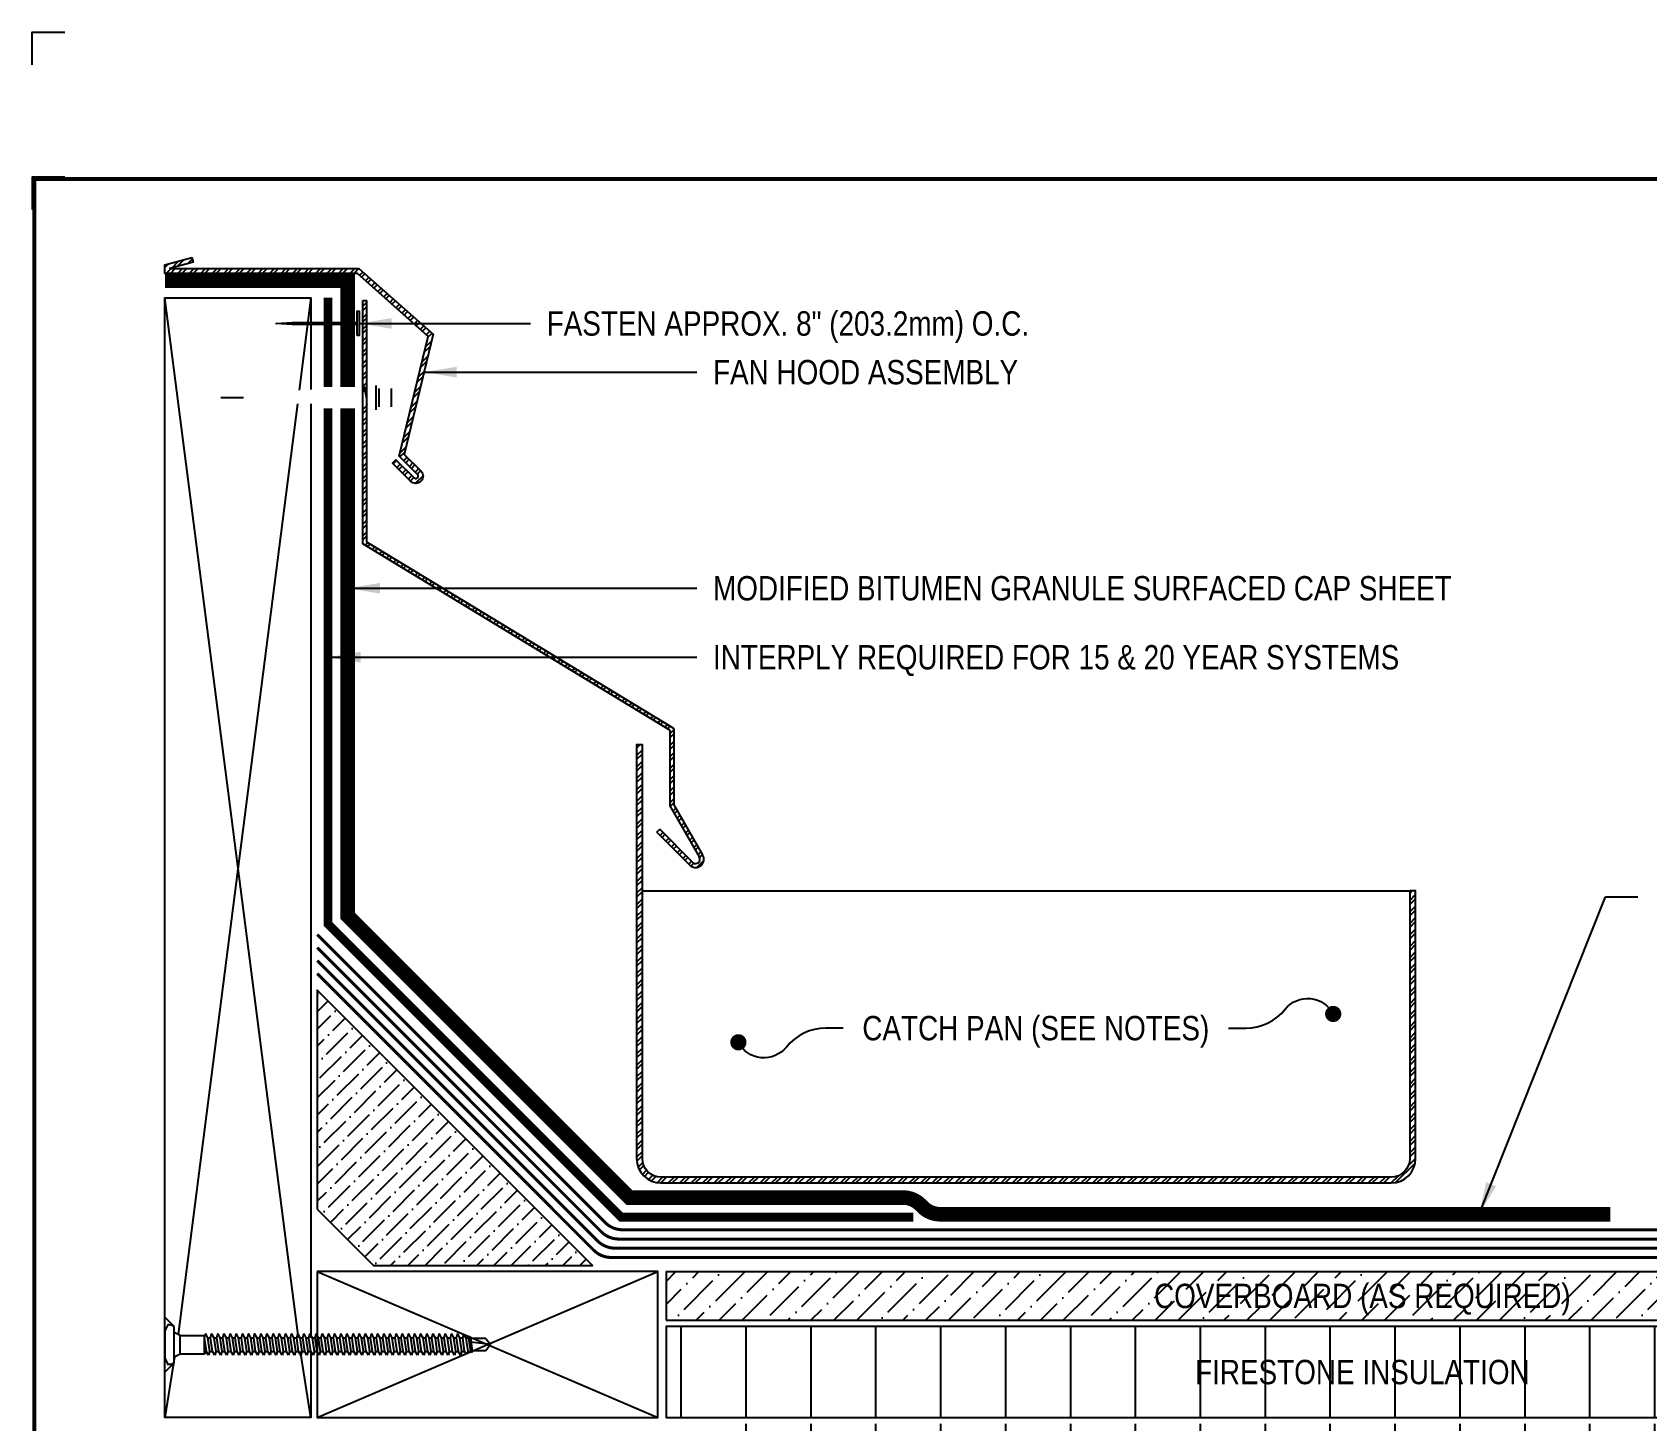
# Model space of a CAD drawing. Header units: inches. Extents: x -578 to -558, y -151 to -134.3.
# Drawn here: x -578 to -565.56, y -144.97 to -134.28 of the extents above; entities that cross this region are included whole.
import ezdxf
from ezdxf.enums import TextEntityAlignment as Align

# ---------------------------------------------------------------- set-up
doc = ezdxf.new("R2010")
doc.units = ezdxf.units.IN
doc.header["$MEASUREMENT"] = 0
doc.layers.get('0').update_dxf_attribs({"linetype": 'CONTINUOUS'})
doc.layers.get('DEFPOINTS').update_dxf_attribs({"linetype": 'CONTINUOUS'})
for name, color, linetype in [('FSBP-ACCESSORY-FIRESTONE', 7, 'CONTINUOUS'), ('FSBP-ACCESSORY-OTHER', 7, 'CONTINUOUS'), ('FSBP-ANNO-LABEL', 7, 'CONTINUOUS'), ('FSBP-COVERBOARD_CANT', 46, 'CONTINUOUS'), ('FSBP-INSULATION', 7, 'CONTINUOUS'), ('FSBP-MEMBRANE', 7, 'CONTINUOUS'), ('FSBP-TTLB-BORDER', 7, 'CONTINUOUS'), ('FSBP-TTLB-TEXT', 7, 'CONTINUOUS'), ('FSBP-WOOD', 7, 'CONTINUOUS')]:
    doc.layers.add(name, color=color, linetype=linetype)
doc.styles.add('ARIAL', font='ARIAL.TTF')
doc.styles.add('ARIAL_BOLD', font='ariblk.TTF')
doc.styles.add('ARIAL_NAR', font='ARIALN.TTF')
doc.dimstyles.new('FSBP-LEADER', dxfattribs={"dimtxt": 0.1875, "dimasz": 0.25, "dimexe": 0.0625, "dimexo": 0.125, "dimgap": 0.125, "dimtad": 0, "dimtih": 1, "dimtoh": 1, "dimdec": 4, "dimzin": 0, "dimdsep": 46, "dimlunit": 4, "dimtxsty": 'ARIAL_NAR', "dimcen": 0.09375, "dimclrd": 256, "dimclre": 256, "dimclrt": 256, "dimadec": 0, "dimazin": 0, "dimtfac": 1, "dimtdec": 4, "dimtofl": 0, "dimtmove": 0, "dimatfit": 3, "dimfxl": 0, "dimtolj": 1, "dimtzin": 0, "dimlwd": -1, "dimlwe": -1, "dimarcsym": 0})
pattern_1 = [(45, (-630.0951627978988, 63.40356464149292), (-0.04419417382415922, 0.04419417382415922), []), (45, (-630.0951627978988, 63.43481464149292), (-0.04419417382415922, 0.04419417382415922), [])]

# ---------------------------------------------------------------- blocks, each defined once
blk = doc.blocks.new('FSBP_AP_FASTENER_01')
at = {"layer": 'FSBP-ACCESSORY-FIRESTONE'}
for p, q in [((-0.125, 0.04849224421338505), (-0.09375, -0.01400775578661495)), ((0.09375, -0.01400775578661495), (0.125, 0.04849224421338505)), ((-0.09375, -0.01400775578661495), (-0.09375, -0.264007755786615)), ((-0.09375, -0.01400775578661495), (0.09375, -0.01400775578661495)), ((0.09375, -0.01400775578661495), (0.09375, -0.264007755786615)), ((-0.09375, -0.264007755786615), (-0.0703125, -0.2840970415008996)), ((-0.0703125, -0.3156643085181585), (-0.0703125, -0.3472315755354103)), ((0.0703125, -0.2955750228038667), (0.0703125, -0.3271422898211327)), ((-0.0703125, -0.3787988425526763), (-0.0703125, -0.410366109569928)), ((-0.0703125, -0.4419333765871798), (-0.0703125, -0.4735006436044458)), ((0.0703125, -0.3587095568383845), (0.0703125, -0.3902768238556433)), ((0.0703125, -0.4218440908729022), (0.0703125, -0.453411357890154)), ((0.0703125, -0.4849786249074128), (0.0703125, -0.5165458919246717)), ((-0.0703125, -0.5050679106216975), (-0.0703125, -0.5366351776389564)), ((-0.0703125, -0.5682024446562153), (-0.0703125, -0.599769711673467)), ((-0.0703125, -0.631336978690733), (-0.0703125, -0.6629042457079848)), ((0.0703125, -0.5481131589419235), (0.0703125, -0.5796804259591894)), ((0.0703125, -0.6112476929764412), (0.0703125, -0.6428149599937001)), ((-0.0703125, -0.6944715127252366), (-0.0703125, -0.7260387797425025)), ((-0.0703125, -0.7576060467597543), (-0.0703125, -0.7891733137770132)), ((-0.0703125, -0.820740580794272), (-0.0703125, -0.8523078478115238)), ((0.0703125, -0.674382227010959), (0.0703125, -0.7059494940282107)), ((0.0703125, -0.7375167610454696), (0.0703125, -0.7690840280627285)), ((0.0703125, -0.8006512950799802), (0.0703125, -0.8322185620972462)), ((-0.0703125, -0.8838751148287898), (-0.0703125, -0.9154423818460415)), ((-0.0703125, -0.9470096488632933), (-0.0703125, -0.9785769158805593)), ((0.0703125, -0.863785829114498), (0.0703125, -0.8953530961317568)), ((0.0703125, -0.9269203631490157), (0.0703125, -0.9584876301662675)), ((0.0703125, -0.9900548971835264), (0.0703125, -1.021622164200785)), ((-0.0703125, -1.010144182897811), (-0.0703125, -1.04171144991507)), ((-0.0703125, -1.073278716932329), (-0.0703125, -1.104845983949581)), ((-0.0703125, -1.136413250966847), (-0.0703125, -1.167980517984098)), ((0.0703125, -1.053189431218037), (0.0703125, -1.084756698235303)), ((0.0703125, -1.116323965252555), (0.0703125, -1.147891232269814)), ((-0.0703125, -1.19954778500135), (-0.0703125, -1.231115052018616)), ((-0.0703125, -1.262682319035868), (-0.0703125, -1.294249586053127)), ((-0.0703125, -1.325816853070386), (-0.0703125, -1.357384120087637)), ((0.0703125, -1.179458499287072), (0.0703125, -1.211025766304324)), ((0.0703125, -1.242593033321583), (0.0703125, -1.274160300338842)), ((0.0703125, -1.305727567356094), (0.0703125, -1.33729483437336)), ((-0.0703125, -1.388951387104903), (-0.0703125, -1.420518654122155)), ((-0.0703125, -1.452085921139407), (-0.0703125, -1.483653188156673)), ((0.0703125, -1.368862101390611), (0.0703125, -1.40042936840787)), ((0.0703125, -1.431996635425129), (0.0703125, -1.463563902442381)), ((-0.0703125, -1.515220455173925), (-0.0703125, -1.546787722191183)), ((-0.0703125, -1.578354989208442), (-0.0703125, -1.609922256225694)), ((-0.0703125, -1.64148952324296), (-0.0703125, -1.673056790260212)), ((0.0703125, -1.49513116945964), (0.0703125, -1.526698436476899)), ((0.0703125, -1.558265703494151), (0.0703125, -1.589832970511416)), ((0.0703125, -1.621400237528668), (0.0703125, -1.652967504545927)), ((-0.0703125, -1.704624057277464), (-0.0703125, -1.73619132429473)), ((-0.0703125, -1.767758591311981), (-0.0703125, -1.79932585832924)), ((0.0703125, -1.684534771563186), (0.0703125, -1.716102038580438)), ((0.0703125, -1.747669305597697), (0.0703125, -1.779236572614955)), ((0.0703125, -1.810803839632207), (0.0703125, -1.842371106649473)), ((-0.0703125, -1.830893125346499), (-0.0703125, -1.862460392363751)), ((-0.0703125, -1.894027659381017), (-0.0703125, -1.925594926398269)), ((-0.0703125, -1.95716219341552), (-0.0703125, -1.988729460432786)), ((0.0703125, -1.873938373666725), (0.0703125, -1.905505640683984)), ((0.0703125, -1.937072907701243), (0.0703125, -1.968640174718495)), ((-0.0703125, -2.020296727450038), (-0.0703125, -2.051863994467297)), ((-0.0703125, -2.083431261484556), (-0.0703125, -2.114998528501808)), ((-0.0703125, -2.146565795519074), (-0.0703125, -2.178133062536325)), ((0.0703125, -2.000207441735753), (0.0703125, -2.031774708753012)), ((0.0703125, -2.063341975770264), (0.0703125, -2.09490924278753)), ((0.0703125, -2.126476509804782), (0.0703125, -2.158043776822041)), ((-0.0703125, -2.209700329553577), (-0.0703125, -2.241267596570843)), ((-0.0703125, -2.272834863588095), (-0.0703125, -2.304402130605354)), ((0.0703125, -2.189611043839299), (0.0703125, -2.221178310856551)), ((0.0703125, -2.25274557787381), (0.0703125, -2.284312844891069)), ((0.0703125, -2.315880111908321), (0.0703125, -2.347447378925587)), ((-0.0703125, -2.335969397622613), (-0.0703125, -2.367536664639864)), ((-0.0703125, -2.39910393165713), (-0.0703125, -2.430671198674382)), ((-0.0703125, -2.462238465691634), (-0.0703125, -2.4938057327089)), ((0.0703125, -2.379014645942839), (0.0703125, -2.410581912960097)), ((0.0703125, -2.442149179977356), (0.0703125, -2.473716446994608)), ((-0.0703125, -2.525372999726152), (-0.0703125, -2.55694026674341)), ((-0.0703125, -2.588507533760669), (-0.0703125, -2.620074800777921)), ((-0.0703125, -2.651642067795187), (-0.0703125, -2.683209334812439)), ((0.0703125, -2.505283714011867), (0.0703125, -2.536850981029126)), ((0.0703125, -2.568418248046378), (0.0703125, -2.599985515063644)), ((0.0703125, -2.631552782080895), (0.0703125, -2.663120049098154)), ((-0.0703125, -2.714776601829691), (-0.0703125, -2.746343868846957)), ((-0.0703125, -2.777911135864208), (-0.0703125, -2.809478402881467)), ((0.0703125, -2.694687316115413), (0.0703125, -2.726254583132665)), ((0.0703125, -2.757821850149924), (0.0703125, -2.789389117167183)), ((-0.0703125, -2.841045669898726), (-0.0703125, -2.872612936915978)), ((-0.0703125, -2.904180203933244), (-0.0703125, -2.935747470950496)), ((-0.0703125, -2.967314737967747), (-0.0703125, -2.998882004985013)), ((0.0703125, -2.820956384184434), (0.0703125, -2.8525236512017)), ((0.0703125, -2.884090918218952), (0.0703125, -2.915658185236211)), ((0.0703125, -2.94722545225347), (0.0703125, -2.978792719270722)), ((-0.0625, -3.154632755786622), (-0.0625, -3.013549567065063)), ((0, -3.201507755786615), (0.02460623630038583, -3.00110581902215)), ((0.0625, -3.154632755786601), (0.0625, -2.995692424207924)), ((0, -3.201507755786615), (-0.06250000000001421, -3.154632755786615)), ((0.0625, -3.154632755786615), (0, -3.201507755786615))]:
    blk.add_line(p, q, dxfattribs=at)
blk.add_lwpolyline([(0.1875, 0.04849224421338505, 0.1250000000000271), (0.203125, 0.110992244213385), (0.140625, 0.142242244213385), (-0.140625, 0.142242244213385), (-0.203125, 0.110992244213385, 0.1250000000000271), (-0.1875, 0.04849224421338505)], format="xyb", close=True, dxfattribs=at)
for points in [[(-0.109375, -0.3054610321523867), (-0.0703125, -0.2840970415008996), (0.0703125, -0.264007755786615), (0.109375, -0.2742110321523867), (0.0703125, -0.2955750228038667), (-0.0703125, -0.3156643085181585)], [(-0.109375, -0.3685955661869045), (-0.0703125, -0.3472315755354103), (0.0703125, -0.3271422898211327), (0.109375, -0.3373455661869045), (0.0703125, -0.3587095568383845), (-0.0703125, -0.3787988425526763)], [(-0.109375, -0.431730100221408), (-0.0703125, -0.410366109569928), (0.0703125, -0.3902768238556433), (0.109375, -0.400480100221408), (0.0703125, -0.4218440908729022), (-0.0703125, -0.4419333765871798)], [(-0.109375, -0.4948646342559258), (-0.0703125, -0.4735006436044458), (0.0703125, -0.453411357890154), (0.109375, -0.4636146342559258), (0.0703125, -0.4849786249074128), (-0.0703125, -0.5050679106216975)], [(-0.109375, -0.5579991682904435), (-0.0703125, -0.5366351776389564), (0.0703125, -0.5165458919246717), (0.109375, -0.5267491682904435), (0.0703125, -0.5481131589419235), (-0.0703125, -0.5682024446562153)], [(-0.109375, -0.6211337023249612), (-0.0703125, -0.599769711673467), (0.0703125, -0.5796804259591894), (0.109375, -0.5898837023249612), (0.0703125, -0.6112476929764412), (-0.0703125, -0.631336978690733)], [(-0.109375, -0.6842682363594648), (-0.0703125, -0.6629042457079848), (0.0703125, -0.6428149599937001), (0.109375, -0.6530182363594648), (0.0703125, -0.674382227010959), (-0.0703125, -0.6944715127252366)], [(-0.109375, -0.7474027703939825), (-0.0703125, -0.7260387797425025), (0.0703125, -0.7059494940282107), (0.109375, -0.7161527703939825), (0.0703125, -0.7375167610454696), (-0.0703125, -0.7576060467597543)], [(-0.109375, -0.8105373044285002), (-0.0703125, -0.7891733137770132), (0.0703125, -0.7690840280627285), (0.109375, -0.7792873044285002), (0.0703125, -0.8006512950799802), (-0.0703125, -0.820740580794272)], [(-0.109375, -0.873671838463018), (-0.0703125, -0.8523078478115238), (0.0703125, -0.8322185620972462), (0.109375, -0.842421838463018), (0.0703125, -0.863785829114498), (-0.0703125, -0.8838751148287898)], [(-0.109375, -0.9368063724975215), (-0.0703125, -0.9154423818460415), (0.0703125, -0.8953530961317568), (0.109375, -0.9055563724975215), (0.0703125, -0.9269203631490157), (-0.0703125, -0.9470096488632933)], [(-0.109375, -0.9999409065320393), (-0.0703125, -0.9785769158805593), (0.0703125, -0.9584876301662675), (0.109375, -0.9686909065320393), (0.0703125, -0.9900548971835264), (-0.0703125, -1.010144182897811)], [(-0.109375, -1.063075440566557), (-0.0703125, -1.04171144991507), (0.0703125, -1.021622164200785), (0.109375, -1.031825440566557), (0.0703125, -1.053189431218037), (-0.0703125, -1.073278716932329)], [(-0.109375, -1.126209974601075), (-0.0703125, -1.104845983949581), (0.0703125, -1.084756698235303), (0.109375, -1.094959974601075), (0.0703125, -1.116323965252555), (-0.0703125, -1.136413250966847)], [(-0.109375, -1.189344508635578), (-0.0703125, -1.167980517984098), (0.0703125, -1.147891232269814), (0.109375, -1.158094508635578), (0.0703125, -1.179458499287072), (-0.0703125, -1.19954778500135)], [(-0.109375, -1.252479042670096), (-0.0703125, -1.231115052018616), (0.0703125, -1.211025766304324), (0.109375, -1.221229042670096), (0.0703125, -1.242593033321583), (-0.0703125, -1.262682319035868)], [(-0.109375, -1.315613576704614), (-0.0703125, -1.294249586053127), (0.0703125, -1.274160300338842), (0.109375, -1.284363576704614), (0.0703125, -1.305727567356094), (-0.0703125, -1.325816853070386)], [(-0.109375, -1.378748110739132), (-0.0703125, -1.357384120087637), (0.0703125, -1.33729483437336), (0.109375, -1.347498110739132), (0.0703125, -1.368862101390611), (-0.0703125, -1.388951387104903)], [(-0.109375, -1.441882644773635), (-0.0703125, -1.420518654122155), (0.0703125, -1.40042936840787), (0.109375, -1.410632644773635), (0.0703125, -1.431996635425129), (-0.0703125, -1.452085921139407)], [(-0.109375, -1.505017178808153), (-0.0703125, -1.483653188156673), (0.0703125, -1.463563902442381), (0.109375, -1.473767178808153), (0.0703125, -1.49513116945964), (-0.0703125, -1.515220455173925)], [(-0.109375, -1.568151712842671), (-0.0703125, -1.546787722191183), (0.0703125, -1.526698436476899), (0.109375, -1.536901712842671), (0.0703125, -1.558265703494151), (-0.0703125, -1.578354989208442)], [(-0.109375, -1.631286246877188), (-0.0703125, -1.609922256225694), (0.0703125, -1.589832970511416), (0.109375, -1.600036246877188), (0.0703125, -1.621400237528668), (-0.0703125, -1.64148952324296)], [(-0.109375, -1.694420780911692), (-0.0703125, -1.673056790260212), (0.0703125, -1.652967504545927), (0.109375, -1.663170780911692), (0.0703125, -1.684534771563186), (-0.0703125, -1.704624057277464)], [(-0.109375, -1.75755531494621), (-0.0703125, -1.73619132429473), (0.0703125, -1.716102038580438), (0.109375, -1.72630531494621), (0.0703125, -1.747669305597697), (-0.0703125, -1.767758591311981)], [(-0.109375, -1.820689848980727), (-0.0703125, -1.79932585832924), (0.0703125, -1.779236572614955), (0.109375, -1.789439848980727), (0.0703125, -1.810803839632207), (-0.0703125, -1.830893125346499)], [(-0.109375, -1.883824383015245), (-0.0703125, -1.862460392363751), (0.0703125, -1.842371106649473), (0.109375, -1.852574383015245), (0.0703125, -1.873938373666725), (-0.0703125, -1.894027659381017)], [(-0.109375, -1.946958917049749), (-0.0703125, -1.925594926398269), (0.0703125, -1.905505640683984), (0.109375, -1.915708917049749), (0.0703125, -1.937072907701243), (-0.0703125, -1.95716219341552)], [(-0.109375, -2.010093451084266), (-0.0703125, -1.988729460432786), (0.0703125, -1.968640174718495), (0.109375, -1.978843451084266), (0.0703125, -2.000207441735753), (-0.0703125, -2.020296727450038)], [(-0.109375, -2.073227985118784), (-0.0703125, -2.051863994467297), (0.0703125, -2.031774708753012), (0.109375, -2.041977985118784), (0.0703125, -2.063341975770264), (-0.0703125, -2.083431261484556)], [(-0.109375, -2.136362519153302), (-0.0703125, -2.114998528501808), (0.0703125, -2.09490924278753), (0.109375, -2.105112519153302), (0.0703125, -2.126476509804782), (-0.0703125, -2.146565795519074)], [(-0.109375, -2.199497053187805), (-0.0703125, -2.178133062536325), (0.0703125, -2.158043776822041), (0.109375, -2.168247053187805), (0.0703125, -2.189611043839299), (-0.0703125, -2.209700329553577)], [(-0.109375, -2.262631587222323), (-0.0703125, -2.241267596570843), (0.0703125, -2.221178310856551), (0.109375, -2.231381587222323), (0.0703125, -2.25274557787381), (-0.0703125, -2.272834863588095)], [(-0.109375, -2.325766121256841), (-0.0703125, -2.304402130605354), (0.0703125, -2.284312844891069), (0.109375, -2.294516121256841), (0.0703125, -2.315880111908321), (-0.0703125, -2.335969397622613)], [(-0.109375, -2.388900655291359), (-0.0703125, -2.367536664639864), (0.0703125, -2.347447378925587), (0.109375, -2.357650655291359), (0.0703125, -2.379014645942839), (-0.0703125, -2.39910393165713)], [(-0.109375, -2.452035189325862), (-0.0703125, -2.430671198674382), (0.0703125, -2.410581912960097), (0.109375, -2.420785189325862), (0.0703125, -2.442149179977356), (-0.0703125, -2.462238465691634)], [(-0.109375, -2.51516972336038), (-0.0703125, -2.4938057327089), (0.0703125, -2.473716446994608), (0.109375, -2.48391972336038), (0.0703125, -2.505283714011867), (-0.0703125, -2.525372999726152)], [(-0.109375, -2.578304257394898), (-0.0703125, -2.55694026674341), (0.0703125, -2.536850981029126), (0.109375, -2.547054257394898), (0.0703125, -2.568418248046378), (-0.0703125, -2.588507533760669)], [(-0.109375, -2.641438791429415), (-0.0703125, -2.620074800777921), (0.0703125, -2.599985515063644), (0.109375, -2.610188791429415), (0.0703125, -2.631552782080895), (-0.0703125, -2.651642067795187)], [(-0.109375, -2.704573325463919), (-0.0703125, -2.683209334812439), (0.0703125, -2.663120049098154), (0.109375, -2.673323325463919), (0.0703125, -2.694687316115413), (-0.0703125, -2.714776601829691)], [(-0.109375, -2.767707859498437), (-0.0703125, -2.746343868846957), (0.0703125, -2.726254583132665), (0.109375, -2.736457859498437), (0.0703125, -2.757821850149924), (-0.0703125, -2.777911135864208)], [(-0.109375, -2.830842393532954), (-0.0703125, -2.809478402881467), (0.0703125, -2.789389117167183), (0.109375, -2.799592393532954), (0.0703125, -2.820956384184434), (-0.0703125, -2.841045669898726)], [(-0.109375, -2.893976927567472), (-0.0703125, -2.872612936915978), (0.0703125, -2.8525236512017), (0.109375, -2.862726927567472), (0.0703125, -2.884090918218952), (-0.0703125, -2.904180203933244)], [(-0.099609375, -2.955716372316267), (-0.0703125, -2.935747470950496), (0.0703125, -2.915658185236211), (0.099609375, -2.927256550887698), (0.0703125, -2.94722545225347), (-0.0703125, -2.967314737967747)], [(-0.0849609375, -3.008866455667892), (-0.0703125, -2.998882004985013), (0.0703125, -2.978792719270722), (0.0849609375, -2.984591902096462), (0.0703125, -2.994576352779355), (-0.0703125, -3.014665638493632)]]:
    blk.add_lwpolyline(points, close=True, dxfattribs=at)
blk.add_lwpolyline([(-0.09375, -0.264007755786615), (0.09375, -0.264007755786615)], dxfattribs=at)
blk = doc.blocks.new('FSBP_AG_FASTENER')
at = {"layer": 'FSBP-ACCESSORY-FIRESTONE'}
for points in [[(-0.25, -0.09375), (-0.25, 0.09375)], [(-0.125, 0.09375), (-0.125, -0.09375)], [(-0.09375, 0.125), (-0.09375, -0.125)], [(0.004680429791221741, 0.06249999999999289), (0, 0.07107394473515427)], [(0, 0.06249999999999289), (-2.842170943040401e-14, -0.0625), (0.02558858882824211, -0.109375), (0.03125, -0.0625)], [(2.842170943040401e-14, 0.01100984546043549), (0.02558858882824211, -0.109375)], [(1.267965214895611, 2.131628207280301e-14), (1.5, 0)]]:
    blk.add_lwpolyline(points, dxfattribs=at)
blk = doc.blocks.new('FSBP_HOT-DIPPED-NAIL')
at = {"layer": 'FSBP-ACCESSORY-OTHER'}
blk.add_lwpolyline([(0, 0.1875), (0, -0.1875), (-0.03125, -0.1875), (-0.03125000000005684, 0.1875)], close=True, dxfattribs=at)
blk.add_lwpolyline([(0, 0.015625), (1, 0.015625), (1.25, 0), (1, -0.015625), (0, -0.015625)], dxfattribs=at)
blk = doc.blocks.new('TTLB-ASPHALT_1')
at = {"layer": 'DEFPOINTS', "linetype": 'Continuous', "ltscale": 1.75}
blk.add_lwpolyline([(-0.015625, 13.88083333333333), (-0.015625, 14.13083333333333), (0.234375, 14.13083333333333)], dxfattribs=at)
at = {"layer": 'DEFPOINTS', "color": 1}
blk.add_lwpolyline([(0.234375, 13.015625), (-0.015625, 13.015625), (-0.015625, 12.765625)], dxfattribs=at)
at = {"layer": 'FSBP-TTLB-BORDER', "const_width": 0.03125}
blk.add_lwpolyline([(20, 0), (20, 13), (0, 13), (0, 0)], dxfattribs=at)
at = {"layer": 'FSBP-TTLB-TEXT'}
for tag, height, style, p in [('DETAIL_DESCP_LINE_1', 0.21875, 'ARIAL_BOLD', (9.832748116198076, -0.375)), ('ISSUE_REV_DATE', 0.21875, 'ARIAL', (15.84069633627263, -0.7282559425942452)), ('DETAIL_NUMBER', 0.4375, 'ARIAL', (18.42055248367797, -0.8931630692489421))]:
    blk.add_attdef(tag, text='', height=height, dxfattribs=dict(at, style=style)).set_placement(p, align=Align.MIDDLE_CENTER)
at = {"layer": 'FSBP-TTLB-TEXT', "style": 'ARIAL'}
blk.add_attdef('ACCPT_SYSTEMS', text='', height=0.21875, dxfattribs=at).set_placement((11.49438170418193, -1.125), align=Align.MIDDLE_LEFT)

msp = doc.modelspace()

# ---------------------------------------------------------------- hatches: boundary and pattern name
at = {"layer": 'FSBP-ACCESSORY-OTHER'}
h = msp.add_hatch(dxfattribs=at)
h.set_pattern_fill('STEEL', color=256, scale=0.5, style=0)
h.set_pattern_definition(pattern_1)
h.paths.add_polyline_path([(-575.4827720419264, -136.1007911341077), (-576.9390929126399, -136.1007911341077), (-576.7582564262909, -136.0512775956207), (-576.7681595318405, -136.0151088452901), (-576.9765929126398, -136.0721784910821), (-576.9765929126398, -136.1382911341078), (-575.4940078645946, -136.1382911341078), (-574.9496887860417, -136.6249907266254), (-575.1728981318547, -137.5450526775165), (-575.0314335864063, -137.6865172229647, -1), (-575.0579500907007, -137.7130337272593), (-575.1971617382469, -137.5738220797131), (-575.2236782425413, -137.6003385840076), (-575.0844665949952, -137.7395502315538, 1), (-575.0049170821117, -137.6600007186703), (-575.1331452339523, -137.5317725668298), (-574.9092322254576, -136.6067381247058)])
h = msp.add_hatch(dxfattribs=at)
h.set_pattern_fill('STEEL', color=256, scale=0.5, style=0)
h.set_pattern_definition(pattern_1)
h.paths.add_polyline_path([(-573.0572226487665, -139.6435137220579), (-575.4205157776317, -138.2082103380722), (-575.4205157776328, -137.1492695051186), (-575.4240260999758, -137.1428390465681), (-575.4474635999758, -137.1428390465681), (-575.4513059536505, -137.1746527274751), (-575.4513059536505, -138.2209640465651), (-573.088012824784, -139.656267430552), (-573.088012824784, -140.2393629654657), (-572.86091892256, -140.6327011422066, -0.834582867571383), (-572.9079146486727, -140.6767871835808), (-573.1656292781612, -140.419072554092), (-573.187401220417, -140.4408444963478), (-572.9283394146818, -140.6999063020833, 0.8463823686139368), (-572.8345756850453, -140.6167486159833), (-573.0572226487665, -140.231112762667)])
h.paths.add_polyline_path([(-575.4205157776336, -136.3459640465651), (-575.4513059536505, -136.3459640465651), (-575.4513059536505, -137.0490890465681), (-575.4439532776323, -137.0490890465681), (-575.4397072192536, -137.0139327965681), (-575.4205157776329, -137.0490890465671)])
h = msp.add_hatch(dxfattribs=at)
h.set_pattern_fill('STEEL', color=256, scale=0.5, style=0)
h.set_pattern_definition(pattern_1)
h.paths.add_polyline_path([(-567.343150952018, -140.8937598841079), (-567.388150952018, -140.8937598841079), (-567.3881509520181, -142.9562598841079, -0.4142135623730074), (-567.530650952018, -143.0987598841078), (-573.155650952018, -143.0987598841079, -0.4142135623730949), (-573.2981509520181, -142.9562598841079), (-573.2981509520181, -140.8937598841079), (-573.2981509520181, -139.7687598841079), (-573.343150952018, -139.7687598841079), (-573.343150952018, -142.9562598841079, 0.4142135623730951), (-573.155650952018, -143.1437598841079), (-567.530650952018, -143.1437598841079, 0.4142135623730951), (-567.343150952018, -142.9562598841079)])
at = {"layer": 'FSBP-COVERBOARD_CANT'}
h = msp.add_hatch(dxfattribs=at)
h.set_pattern_fill('ANSI36', color=256, scale=0.75, style=0)
h.set_pattern_definition([(45, (-746.6649429293631, -89.55061468722258), (0.04971844555217913, 0.1823009670246568), [0.234375, -0.046875, 0, -0.046875])])
h.paths.add_polyline_path([(-575.8036980261303, -141.6580645405481), (-575.8036980261302, -143.3455645405481), (-575.3698776825706, -143.7793848841077), (-573.6823776825706, -143.7793848841077)])
h = msp.add_hatch(dxfattribs=at)
h.set_pattern_fill('ANSI36', color=256, style=0)
h.set_pattern_definition([(45, (0, 0), (0.06629126073623884, 0.2430679560328757), [0.3125, -0.0625, 0, -0.0625])])
h.paths.add_polyline_path([(-564.1503486083903, -143.8262598841077), (-573.1161980261302, -143.8262598841077), (-573.11619802613, -144.2012598841077), (-564.1503486083903, -144.2012598841077)])
h.paths.add_polyline_path([(-569.4192716811365, -144.2241218384052), (-566.0865423155157, -144.2241218384052), (-566.0865423155157, -143.8551970430436), (-569.4192716811365, -143.8551970430436)], flags=9)
at = {"layer": 'FSBP-INSULATION'}
h = msp.add_hatch(dxfattribs=at)
h.set_pattern_fill('LINE', color=256, scale=4, angle=90, style=0)
h.set_pattern_definition([(90, (0, 0), (-0.5, 3.061515884555943e-17), [])])
h.paths.add_polyline_path([(-564.1503486083903, -144.6318848841078), (-564.1503486083903, -144.4825098841077), (-564.0215606043533, -144.4356348841077), (-564.2791366124271, -144.3418848841077), (-564.1503486083903, -144.2950098841077), (-564.1503486083903, -144.2481348841077), (-573.11619802613, -144.2481348841077), (-573.1161980261301, -144.9512598841077), (-564.1503486083903, -144.9512598841077)])
h.paths.add_polyline_path([(-564.1503486083902, -144.9981348841077), (-572.7880730261301, -144.9981348841077), (-572.7880730261301, -146.1231348841077), (-564.1503486083902, -146.1231348841077), (-564.1503486083903, -145.6543848841077), (-564.0215606043533, -145.6075098841077), (-564.2791366124272, -145.5137598841077), (-564.1503486083902, -145.4668848841077)])
h.paths.add_polyline_path([(-569.0902513878214, -144.7451505730573), (-566.4155626088309, -144.7451505730573), (-566.4155626088309, -144.4541162961132), (-569.0902513878214, -144.4541162961132)], flags=24)
h.paths.add_polyline_path([(-569.0902513878214, -145.7060880730573), (-566.4155626088309, -145.7060880730573), (-566.4155626088309, -145.4150537961132), (-569.0902513878214, -145.4150537961132)], flags=24)

# ---------------------------------------------------------------- linework, layer by layer
at = {"layer": 'FSBP-ACCESSORY-OTHER'}
for p, q in [((-575.4513059536505, -138.2209640465651), (-575.4513059536505, -136.3459640465651)), ((-575.4513059536505, -136.3459640465651), (-575.4205157776336, -136.3459640465651)), ((-575.4205157776317, -138.2082103380721), (-575.4205157776336, -136.3459640465653)), ((-573.088012824784, -139.656267430552), (-575.4513059536505, -138.2209640465651)), ((-573.0572226487665, -139.6435137220578), (-575.4205157776317, -138.2082103380721)), ((-573.0572226487665, -139.6435137220578), (-573.0572226487665, -140.2311127626669)), ((-573.088012824784, -139.656267430552), (-573.088012824784, -140.2393629654655)), ((-573.088012824784, -140.2393629654655), (-572.86091892256, -140.6327011422066)), ((-573.0572226487665, -140.2311127626669), (-572.8345756850453, -140.6167486159833)), ((-573.187401220417, -140.4408444963478), (-573.1656292781612, -140.419072554092)), ((-572.9283394146818, -140.6999063020833), (-573.187401220417, -140.4408444963478)), ((-572.9079146486725, -140.6767871835809), (-573.1656292781612, -140.419072554092))]:
    msp.add_line(p, q, dxfattribs=at)
at = {"layer": 'FSBP-ACCESSORY-OTHER', "linetype": 'Continuous'}
msp.add_lwpolyline([(-576.7681595318405, -136.0151088452902), (-576.7582564262908, -136.0512775956207), (-576.9390929126399, -136.1007911341077), (-575.4827720419264, -136.1007911341077), (-574.9092322254577, -136.6067381247058), (-575.1331452339522, -137.5317725668298), (-575.0049170821117, -137.6600007186703, -0.9999999999998995), (-575.0844665949952, -137.7395502315538), (-575.2236782425413, -137.6003385840076), (-575.1971617382469, -137.5738220797132), (-575.0579500907007, -137.7130337272593, 0.9999999999999999), (-575.0314335864063, -137.6865172229647), (-575.1728981318546, -137.5450526775165), (-574.9496887860417, -136.6249907266254), (-575.4940078645944, -136.1382911341078), (-576.9765929126398, -136.1382911341078), (-576.9765929126398, -136.0721784910821)], format="xyb", close=True, dxfattribs=at)
at = {"layer": 'FSBP-ACCESSORY-OTHER'}
msp.add_lwpolyline([(-567.3881509520181, -142.9562598841079, -0.4142135623730513), (-567.530650952018, -143.0987598841078), (-573.155650952018, -143.0987598841079, -0.4142135623730511), (-573.2981509520181, -142.9562598841079), (-573.2981509520181, -139.7687598841079), (-573.2981509520181, -139.7687598841079), (-573.343150952018, -139.7687598841079), (-573.343150952018, -142.9562598841079, 0.414213562373095), (-573.155650952018, -143.1437598841079), (-567.530650952018, -143.1437598841079, 0.414213562373095), (-567.343150952018, -142.9562598841079), (-567.343150952018, -140.8937598841079), (-567.3881509520181, -140.8937598841079)], format="xyb", close=True, dxfattribs=at)
msp.add_lwpolyline([(-573.2981509520181, -140.8937598841079), (-567.3881509520181, -140.8937598841079)], dxfattribs=at)
for centre, radius, start, end in [((-572.8884244326861, -140.6504720105711), 0.06353703616797282, 231.0813762795299, 32.05732717988032), ((-572.8884244326861, -140.6504720105714), 0.03274686015062602, 233.4746662012289, 32.86585326076752)]:
    msp.add_arc(centre, radius, start, end, dxfattribs=at)
at = {"layer": 'FSBP-ANNO-LABEL'}
for points in [[(-568.7838782390589, -141.9509910216672), (-568.6507395784787, -141.9509910216672, 0.2276362003526247), (-568.3473216197754, -141.8053039516756, -0.5422727966491105), (-567.9773368211654, -141.8418634413738, -1.645266635431234)], [(-571.7528031357191, -141.9509910216672), (-571.8859417962993, -141.9509910216672, 0.2276362003526247), (-572.1893597550027, -142.0966780916587, -0.5422727966491105), (-572.5593445536126, -142.0601186019605, -1.645266635431234)]]:
    msp.add_lwpolyline(points, format="xyb", dxfattribs=at)
at = {"layer": 'FSBP-ANNO-LABEL', "const_width": 0.0625}
for points in [[(-567.9460868211654, -141.8418634413738, -1), (-568.0085868211654, -141.8418634413738, -1)], [(-572.5905945536126, -142.0601186019605, -1), (-572.5280945536126, -142.0601186019605, -1)]]:
    msp.add_lwpolyline(points, format="xyb", close=True, dxfattribs=at)
at = {"layer": 'FSBP-COVERBOARD_CANT'}
for p, q in [((-573.1161980261301, -143.8262598841077), (-564.1503486083903, -143.8262598841077)), ((-573.11619802613, -144.2012598841077), (-564.1503486083903, -144.2012598841077))]:
    msp.add_line(p, q, dxfattribs=at)
msp.add_lwpolyline([(-575.8036980261303, -143.3455645405481), (-575.3698776825706, -143.7793848841077), (-573.6823776825706, -143.7793848841077), (-575.8036980261303, -141.6580645405481)], close=True, dxfattribs=at)
at = {"layer": 'FSBP-INSULATION', "ltscale": 1.75}
msp.add_line((-573.1161980261301, -143.8262598841077), (-573.11619802613, -144.2012598841077), dxfattribs=at)
at = {"layer": 'FSBP-INSULATION', "linetype": 'Continuous'}
msp.add_lwpolyline([(-564.1503486083903, -144.2481348841077), (-573.11619802613, -144.2481348841077), (-573.1161980261301, -144.9512598841077), (-564.1503486083903, -144.9512598841077)], dxfattribs=at)
at = {"layer": 'FSBP-MEMBRANE'}
for points, const_width in [([(-576.9765929126398, -136.1945411341077), (-575.5689366626399, -136.1945411341077), (-575.5689366626399, -137.0139327965681)], 0.1125), ([(-575.7198741626398, -137.0139327965681), (-575.7198741626398, -136.3262598841077)], 0.0675), ([(-571.2119213115888, -143.4071973841077), (-573.4619213115888, -143.4071973841077), (-575.7198741626398, -141.1492445330566), (-575.7198741626398, -137.1779952965681)], 0.0675)]:
    msp.add_lwpolyline(points, dxfattribs=dict(at, const_width=const_width))
for points, const_width in [([(-575.5689366626399, -137.1779952965681), (-575.5689366626399, -141.0867241734859), (-573.399400952018, -143.2562598841078), (-571.2895863545338, -143.2562598841078, -0.198912367379658), (-571.1570038330613, -143.3111773626353), (-571.1384012901168, -143.3297799055799, 0.1989123673795803), (-571.0058187686444, -143.3846973841074), (-565.843150952018, -143.3846973841082)], 0.1125), ([(-564.1503486083903, -143.5041114466077), (-573.4521651278872, -143.5041114466077, -0.1989123673796564), (-573.5847476493597, -143.4491939680802), (-575.8036980261303, -141.2302435913094)], 0.0234375), ([(-564.1503486083903, -143.5756153528578), (-573.4817830156182, -143.5756153528578, -0.1989123673796557), (-573.6143655370909, -143.5206978743302), (-575.8036980261303, -141.3313653852907)], 0.0234375), ([(-564.1503486083903, -143.6456544153578), (-573.5107941452018, -143.6456544153578, -0.198912367379657), (-573.6433766666743, -143.5907369368303), (-575.8036980261303, -141.4304155773743)], 0.0234375), ([(-564.1503486083903, -143.7171583216078), (-573.5404120329331, -143.7171583216078, -0.1989123673796563), (-573.6729945544056, -143.6622408430803), (-575.8036980261303, -141.5315373713556)], 0.0234375)]:
    msp.add_lwpolyline(points, format="xyb", dxfattribs=dict(at, const_width=const_width))
at = {"layer": 'FSBP-WOOD', "linetype": 'Continuous'}
for p, q in [((-575.9487351823767, -144.3360255091077), (-576.9765929126398, -136.3262598841077)), ((-575.8515929126398, -136.3262598841077), (-575.9427503930508, -137.0369810821617)), ((-575.9563277920972, -137.1428390465681), (-576.875634381383, -144.3103328997361)), ((-576.9022625554971, -144.4805009555363), (-576.90628041264, -144.5059473841074)), ((-575.8515929126398, -144.9512598841077), (-575.9320822218505, -144.4414942591077)), ((-576.9103043598692, -144.5314323832261), (-576.9765929126398, -144.9512598841077))]:
    msp.add_line(p, q, dxfattribs=at)
at = {"layer": 'FSBP-WOOD'}
for p, q in [((-575.8036980261303, -143.8262598841077), (-573.1786980261301, -144.9512598841077)), ((-575.8036980261301, -144.9512598841077), (-573.1786980261301, -143.8262598841077)), ((-576.9062804126398, -144.2481348841075), (-576.9765929126398, -144.1778223841075)), ((-576.9062804126398, -144.5293848841075), (-576.9765929126398, -144.5996973841075))]:
    msp.add_line(p, q, dxfattribs=at)
at = {"layer": 'FSBP-WOOD', "linetype": 'Continuous'}
for points in [[(-575.8515929126398, -144.4431543570471), (-575.8515929126398, -144.9512598841077), (-576.9765929126398, -144.9512598841077), (-576.9765929126398, -136.3262598841077), (-575.8515929126398, -136.3262598841077), (-575.8515929126398, -136.3262598841077), (-575.8515929126398, -137.0322319200821)], [(-575.8515929126398, -137.1428390465681), (-575.8515929126398, -144.3360255091077)]]:
    msp.add_lwpolyline(points, dxfattribs=at)
at = {"layer": 'FSBP-WOOD'}
msp.add_lwpolyline([(-575.8036980261303, -143.8262598841077), (-575.8036980261301, -144.9512598841077), (-573.1786980261301, -144.9512598841077), (-573.1786980261301, -143.8262598841077), (-575.8036980261303, -143.8262598841077)], dxfattribs=at)

# ---------------------------------------------------------------- block references
msp.add_blockref('TTLB-ASPHALT_1', (-577.9827812163483, -148.411944915022))
at = {"layer": 'FSBP-ACCESSORY-FIRESTONE', "linetype": 'Continuous', "xscale": 0.75, "yscale": 0.75, "zscale": 0.75, "rotation": 180}
msp.add_blockref('FSBP_AG_FASTENER', (-575.4205157776323, -137.0959640465681), dxfattribs=at)
at = {"layer": 'FSBP-ACCESSORY-FIRESTONE', "xscale": 0.75, "yscale": 0.75, "zscale": 0.75, "rotation": 90}
msp.add_blockref('FSBP_AP_FASTENER_01', (-576.8699112294798, -144.3887598841077), dxfattribs=at)
at = {"layer": 'FSBP-ACCESSORY-OTHER', "xscale": 0.5, "yscale": 0.5, "zscale": 0.5, "rotation": 180}
msp.add_blockref('FSBP_HOT-DIPPED-NAIL', (-575.4955916690386, -136.5232526153637), dxfattribs=at)

# ---------------------------------------------------------------- texts
at = {"layer": 'FSBP-ANNO-LABEL', "style": 'ARIAL_NAR'}
for s, p in [('FASTEN APPROX. 8" (203.2mm) O.C.', (-574.0361928961026, -136.523796052108)), ('FAN HOOD ASSEMBLY', (-572.7550440941617, -136.8986716524162)), ('MODIFIED BITUMEN GRANULE SURFACED CAP SHEET', (-572.7550440941617, -138.5632245553546)), ('INTERPLY REQUIRED FOR 15 & 20 YEAR SYSTEMS', (-572.7550440941617, -139.094666069019))]:
    msp.add_text(s, height=0.1875, dxfattribs=at).set_placement(p, align=Align.MIDDLE_LEFT)
for s, p in [('CATCH PAN (SEE NOTES)', (-570.268340687389, -141.9509910216672)), ('FIRESTONE INSULATION', (-567.7529069983261, -144.5996973841077))]:
    msp.add_text(s, height=0.1875, dxfattribs=at).set_placement(p, align=Align.MIDDLE_CENTER)
at = {"layer": 'FSBP-COVERBOARD_CANT', "style": 'ARIAL_NAR'}
msp.add_text('COVERBOARD (AS REQUIRED)', height=0.1875, dxfattribs=at).set_placement((-567.7529069983261, -144.0137598841077), align=Align.MIDDLE_CENTER)

# ---------------------------------------------------------------- leaders
at = {"layer": 'FSBP-ANNO-LABEL'}
for points in [[(-575.4799666690386, -136.523796052108), (-574.1611928961026, -136.523796052108)], [(-574.9798973936864, -136.8986716524162), (-572.8800440941617, -136.8986716524162)], [(-575.5689366626399, -138.5632245553546), (-572.8800440941617, -138.5632245553546)], [(-575.7198741626398, -139.094666069019), (-572.8800440941617, -139.094666069019)], [(-566.8534763972008, -143.3846973841082), (-565.879894536016, -140.9404418168354), (-565.629894536016, -140.9404418168354)]]:
    msp.add_leader(points, dimstyle='FSBP-LEADER', dxfattribs=at)

doc.saveas('drawing.dxf')
